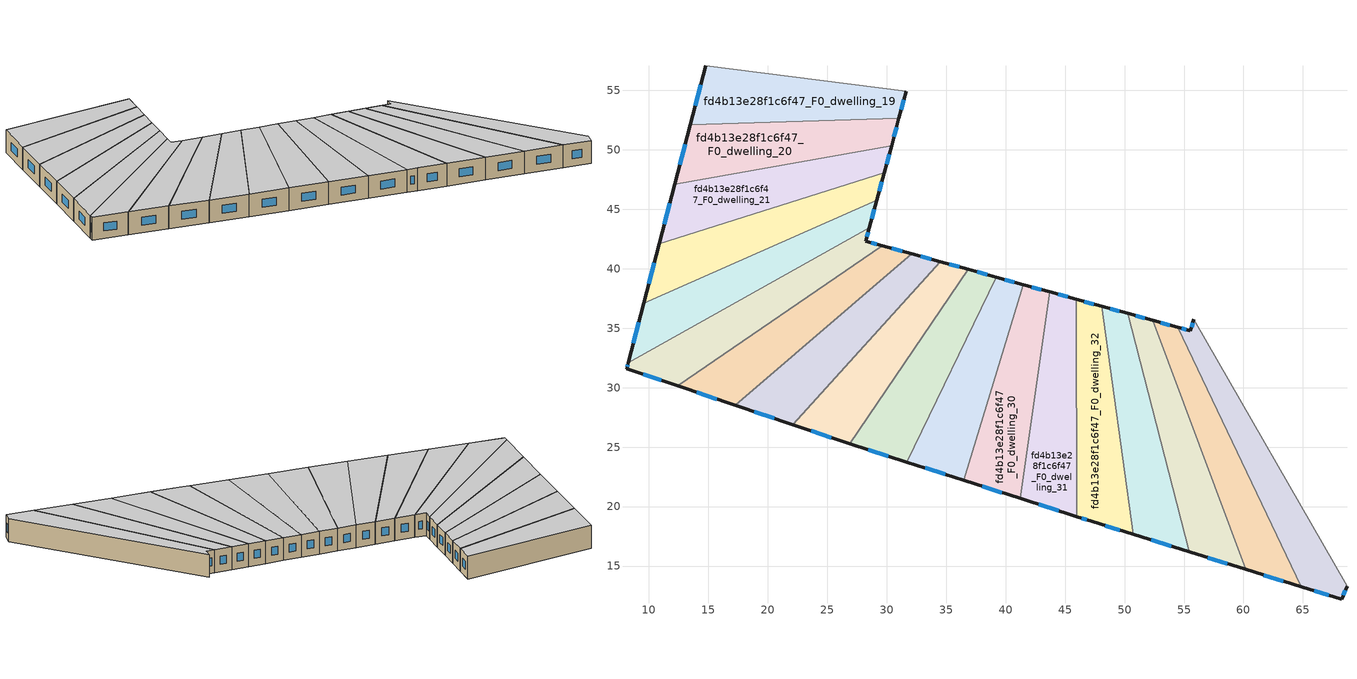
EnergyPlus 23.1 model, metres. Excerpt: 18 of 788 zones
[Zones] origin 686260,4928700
fd4b13e28f1c6f47_F0_dwelling_19
 floor ground (EU_floor_Construction): 31.64,54.94 31.02,52.65 13.46,52.11 14.77,57.09 z0
 wall outside (EU_wall_Construction): 31.02,52.65 31.64,54.94 / 14.77,57.09 13.46,52.11 z0:3
 wall to fd4b13e28f1c6f47_F0_dwelling_20 (EU_wall_Construction): 13.46,52.11 31.02,52.65 z0:3
 wall to fd4b13e28f1c6f47_F0_dwelling_18 (EU_wall_Construction): 31.64,54.94 14.77,57.09 z0:3
 window (EU_Window_Construction): 31.22,53.39 31.44,54.2 / 14.34,55.48 13.89,53.72 z0.97:2.03
 ceiling to fd4b13e28f1c6f47_F1_dwelling_19 (EU_floor_Construction): 31.02,52.65 31.64,54.94 14.77,57.09 13.46,52.11 z3
fd4b13e28f1c6f47_F0_dwelling_20
 floor ground (EU_floor_Construction): 31.02,52.65 30.4,50.36 12.16,47.11 13.46,52.11 z0
 wall outside (EU_wall_Construction): 30.4,50.36 31.02,52.65 / 13.46,52.11 12.16,47.11 z0:3
 wall to fd4b13e28f1c6f47_F0_dwelling_21 (EU_wall_Construction): 12.16,47.11 30.4,50.36 z0:3
 window (EU_Window_Construction): 30.6,51.11 30.82,51.91 / 13.04,50.49 12.58,48.73 z0.97:2.03
 ceiling to fd4b13e28f1c6f47_F1_dwelling_20 (EU_floor_Construction): 30.4,50.36 31.02,52.65 13.46,52.11 12.16,47.11 z3
fd4b13e28f1c6f47_F0_dwelling_21
 floor ground (EU_floor_Construction): 30.4,50.36 29.78,48.06 10.85,42.12 12.16,47.11 z0
 wall outside (EU_wall_Construction): 29.78,48.06 30.4,50.36 / 12.16,47.11 10.85,42.12 z0:3
 wall to fd4b13e28f1c6f47_F0_dwelling_22 (EU_wall_Construction): 10.85,42.12 29.78,48.06 z0:3
 window (EU_Window_Construction): 29.98,48.81 30.2,49.62 / 11.74,45.49 11.28,43.74 z0.97:2.03
 ceiling to fd4b13e28f1c6f47_F1_dwelling_21 (EU_floor_Construction): 29.78,48.06 30.4,50.36 12.16,47.11 10.85,42.12 z3
fd4b13e28f1c6f47_F0_dwelling_22
 floor ground (EU_floor_Construction): 29.78,48.06 29.16,45.76 9.55,37.12 10.85,42.12 z0
 wall outside (EU_wall_Construction): 29.16,45.76 29.78,48.06 / 10.85,42.12 9.55,37.12 z0:3
 wall to fd4b13e28f1c6f47_F0_dwelling_23 (EU_wall_Construction): 9.55,37.12 29.16,45.76 z0:3
 window (EU_Window_Construction): 29.36,46.5 29.58,47.32 / 10.43,40.5 9.97,38.74 z0.97:2.03
 ceiling to fd4b13e28f1c6f47_F1_dwelling_22 (EU_floor_Construction): 29.16,45.76 29.78,48.06 10.85,42.12 9.55,37.12 z3
fd4b13e28f1c6f47_F0_dwelling_23
 floor ground (EU_floor_Construction): 29.16,45.76 28.53,43.44 8.24,32.12 9.55,37.12 z0
 wall outside (EU_wall_Construction): 28.53,43.44 29.16,45.76 / 9.55,37.12 8.24,32.12 z0:3
 wall to fd4b13e28f1c6f47_F0_dwelling_24 (EU_wall_Construction): 8.24,32.12 28.53,43.44 z0:3
 window (EU_Window_Construction): 28.73,44.19 28.95,45.01 / 9.13,35.5 8.67,33.74 z0.97:2.03
 ceiling to fd4b13e28f1c6f47_F1_dwelling_23 (EU_floor_Construction): 28.53,43.44 29.16,45.76 9.55,37.12 8.24,32.12 z3
fd4b13e28f1c6f47_F0_dwelling_24
 floor ground (EU_floor_Construction): 28.53,43.44 28.23,42.33 29.61,41.95 12.44,30.14 8.11,31.6 8.24,32.12 z0
 wall outside (EU_wall_Construction): 29.61,41.95 28.23,42.33 28.53,43.44 / 8.24,32.12 8.11,31.6 12.44,30.14 z0:3
 wall to fd4b13e28f1c6f47_F0_dwelling_25 (EU_wall_Construction): 12.44,30.14 29.61,41.95 z0:3
 window (EU_Window_Construction): 28.33,42.69 28.43,43.08 / 29.17,42.07 28.68,42.21 / 9.51,31.13 11.04,30.61 / 8.2,31.95 8.15,31.77 z0.97:2.03
 ceiling to fd4b13e28f1c6f47_F1_dwelling_24 (EU_floor_Construction): 29.61,41.95 28.23,42.33 28.53,43.44 8.24,32.12 8.11,31.6 12.44,30.14 z3
fd4b13e28f1c6f47_F0_dwelling_25
 floor ground (EU_floor_Construction): 32.09,41.26 17.27,28.51 12.44,30.14 29.61,41.95 z0
 wall outside (EU_wall_Construction): 32.09,41.26 29.61,41.95 / 12.44,30.14 17.27,28.51 z0:3
 wall to fd4b13e28f1c6f47_F0_dwelling_26 (EU_wall_Construction): 17.27,28.51 32.09,41.26 z0:3
 window (EU_Window_Construction): 31.29,41.48 30.42,41.73 / 14.01,29.61 15.71,29.04 z0.97:2.03
 ceiling to fd4b13e28f1c6f47_F1_dwelling_25 (EU_floor_Construction): 32.09,41.26 29.61,41.95 12.44,30.14 17.27,28.51 z3
fd4b13e28f1c6f47_F0_dwelling_26
 floor ground (EU_floor_Construction): 34.51,40.59 22.08,26.89 17.27,28.51 32.09,41.26 z0
 wall outside (EU_wall_Construction): 34.51,40.59 32.09,41.26 / 17.27,28.51 22.08,26.89 z0:3
 wall to fd4b13e28f1c6f47_F0_dwelling_27 (EU_wall_Construction): 22.08,26.89 34.51,40.59 z0:3
 window (EU_Window_Construction): 33.72,40.81 32.87,41.05 / 18.83,27.99 20.52,27.42 z0.97:2.03
 ceiling to fd4b13e28f1c6f47_F1_dwelling_26 (EU_floor_Construction): 22.08,26.89 34.51,40.59 32.09,41.26 17.27,28.51 z3
fd4b13e28f1c6f47_F0_dwelling_27
 floor ground (EU_floor_Construction): 36.87,39.94 26.87,25.29 22.08,26.89 34.51,40.59 z0
 wall outside (EU_wall_Construction): 36.87,39.94 34.51,40.59 / 22.08,26.89 26.87,25.29 z0:3
 wall to fd4b13e28f1c6f47_F0_dwelling_28 (EU_wall_Construction): 26.87,25.29 36.87,39.94 z0:3
 window (EU_Window_Construction): 36.1,40.15 35.27,40.38 / 23.63,26.37 25.32,25.81 z0.97:2.03
 ceiling to fd4b13e28f1c6f47_F1_dwelling_27 (EU_floor_Construction): 26.87,25.29 36.87,39.94 34.51,40.59 22.08,26.89 z3
fd4b13e28f1c6f47_F0_dwelling_28
 floor ground (EU_floor_Construction): 39.19,39.3 31.67,23.75 26.88,25.28 26.87,25.29 36.87,39.94 z0
 wall outside (EU_wall_Construction): 39.19,39.3 36.87,39.94 / 26.87,25.29 26.88,25.28 31.67,23.75 z0:3
 wall to fd4b13e28f1c6f47_F0_dwelling_29 (EU_wall_Construction): 31.67,23.75 39.19,39.3 z0:3
 window (EU_Window_Construction): 38.44,39.51 37.62,39.73 / 28.43,24.78 30.12,24.24 z0.97:2.03
 ceiling to fd4b13e28f1c6f47_F1_dwelling_28 (EU_floor_Construction): 31.67,23.75 39.19,39.3 36.87,39.94 26.87,25.29 26.88,25.28 z3
fd4b13e28f1c6f47_F0_dwelling_29
 floor ground (EU_floor_Construction): 41.47,38.67 36.46,22.21 31.67,23.75 39.19,39.3 z0
 wall outside (EU_wall_Construction): 41.47,38.67 39.19,39.3 / 31.67,23.75 36.46,22.21 z0:3
 wall to fd4b13e28f1c6f47_F0_dwelling_30 (EU_wall_Construction): 36.46,22.21 41.47,38.67 z0:3
 window (EU_Window_Construction): 40.73,38.87 39.93,39.1 / 33.23,23.25 34.91,22.71 z0.97:2.03
 ceiling to fd4b13e28f1c6f47_F1_dwelling_29 (EU_floor_Construction): 36.46,22.21 41.47,38.67 39.19,39.3 31.67,23.75 z3
fd4b13e28f1c6f47_F0_dwelling_30
 floor ground (EU_floor_Construction): 43.71,38.05 41.23,20.68 36.46,22.21 41.47,38.67 z0
 wall outside (EU_wall_Construction): 43.71,38.05 41.47,38.67 / 36.46,22.21 41.23,20.68 z0:3
 wall to fd4b13e28f1c6f47_F0_dwelling_31 (EU_wall_Construction): 41.23,20.68 43.71,38.05 z0:3
 window (EU_Window_Construction): 42.99,38.25 42.2,38.47 / 38.01,21.72 39.69,21.18 z0.97:2.03
 ceiling to fd4b13e28f1c6f47_F1_dwelling_30 (EU_floor_Construction): 41.23,20.68 43.71,38.05 41.47,38.67 36.46,22.21 z3
fd4b13e28f1c6f47_F0_dwelling_31
 floor ground (EU_floor_Construction): 45.92,37.44 45.99,19.16 41.23,20.68 43.71,38.05 z0
 wall outside (EU_wall_Construction): 45.92,37.44 43.71,38.05 / 41.23,20.68 45.99,19.16 z0:3
 wall to fd4b13e28f1c6f47_F0_dwelling_32 (EU_wall_Construction): 45.99,19.16 45.92,37.44 z0:3
 window (EU_Window_Construction): 45.21,37.64 44.43,37.85 / 42.78,20.19 44.45,19.65 z0.97:2.03
 ceiling to fd4b13e28f1c6f47_F1_dwelling_31 (EU_floor_Construction): 45.99,19.16 45.92,37.44 43.71,38.05 41.23,20.68 z3
fd4b13e28f1c6f47_F0_dwelling_32
 floor ground (EU_floor_Construction): 48.1,36.83 50.73,17.67 47.24,18.76 45.99,19.16 45.92,37.44 z0
 wall outside (EU_wall_Construction): 48.1,36.83 45.92,37.44 / 45.99,19.16 47.24,18.76 50.73,17.67 z0:3
 wall to fd4b13e28f1c6f47_F0_dwelling_33 (EU_wall_Construction): 50.73,17.67 48.1,36.83 z0:3
 window (EU_Window_Construction): 47.39,37.03 46.63,37.24 / 48.37,18.41 49.6,18.02 / 46.4,19.03 46.83,18.89 z0.97:2.03
 ceiling to fd4b13e28f1c6f47_F1_dwelling_32 (EU_floor_Construction): 50.73,17.67 48.1,36.83 45.92,37.44 45.99,19.16 47.24,18.76 z3
fd4b13e28f1c6f47_F0_dwelling_33
 floor ground (EU_floor_Construction): 50.25,36.24 55.46,16.19 50.73,17.67 48.1,36.83 z0
 wall outside (EU_wall_Construction): 50.25,36.24 48.1,36.83 / 50.73,17.67 55.46,16.19 z0:3
 wall to fd4b13e28f1c6f47_F0_dwelling_34 (EU_wall_Construction): 55.46,16.19 50.25,36.24 z0:3
 window (EU_Window_Construction): 49.55,36.43 48.8,36.64 / 52.26,17.19 53.93,16.67 z0.97:2.03
 ceiling to fd4b13e28f1c6f47_F1_dwelling_33 (EU_floor_Construction): 55.46,16.19 50.25,36.24 48.1,36.83 50.73,17.67 z3
fd4b13e28f1c6f47_F0_dwelling_34
 floor ground (EU_floor_Construction): 52.37,35.65 60.17,14.72 55.46,16.19 50.25,36.24 z0
 wall outside (EU_wall_Construction): 52.37,35.65 50.25,36.24 / 55.46,16.19 60.17,14.72 z0:3
 wall to fd4b13e28f1c6f47_F0_dwelling_35 (EU_wall_Construction): 60.17,14.72 52.37,35.65 z0:3
 window (EU_Window_Construction): 51.68,35.84 50.94,36.05 / 56.99,15.71 58.65,15.19 z0.97:2.03
 ceiling to fd4b13e28f1c6f47_F1_dwelling_34 (EU_floor_Construction): 60.17,14.72 52.37,35.65 50.25,36.24 55.46,16.19 z3
fd4b13e28f1c6f47_F0_dwelling_35
 floor ground (EU_floor_Construction): 54.47,35.08 64.88,13.25 60.17,14.72 52.37,35.65 z0
 wall outside (EU_wall_Construction): 54.47,35.08 52.37,35.65 / 60.17,14.72 64.88,13.25 z0:3
 wall to fd4b13e28f1c6f47_F0_dwelling_36 (EU_wall_Construction): 64.88,13.25 54.47,35.08 z0:3
 window (EU_Window_Construction): 53.79,35.26 53.05,35.47 / 61.7,14.24 63.35,13.72 z0.97:2.03
 ceiling to fd4b13e28f1c6f47_F1_dwelling_35 (EU_floor_Construction): 64.88,13.25 54.47,35.08 52.37,35.65 60.17,14.72 z3
fd4b13e28f1c6f47_F0_dwelling_36
 floor ground (EU_floor_Construction): 55.82,35.76 68.71,13.31 68.26,12.19 64.88,13.25 54.47,35.08 55.54,34.78 z0
 wall outside (EU_wall_Construction): 55.82,35.76 55.54,34.78 54.47,35.08 / 64.88,13.25 68.26,12.19 68.71,13.31 z0:3
 wall to fd4b13e28f1c6f47_F0_dwelling_37 (EU_wall_Construction): 68.71,13.31 55.82,35.76 z0:3
 window (EU_Window_Construction): 55.19,34.87 54.82,34.98 / 55.73,35.44 55.63,35.1 / 68.4,12.55 68.56,12.94 / 65.97,12.9 67.16,12.53 z0.97:2.03
 ceiling to fd4b13e28f1c6f47_F1_dwelling_36 (EU_floor_Construction): 68.26,12.19 68.71,13.31 55.82,35.76 55.54,34.78 54.47,35.08 64.88,13.25 z3
[Building]
EU S2 Campaign: North Axis=0; Terrain=City; Solar Distribution=FullExterior
[Site:Location]
Bologna: Latitude=44.5; Longitude=11.25; Time Zone=1; Elevation=37
[SizingPeriod:WeatherFileDays]
AnnualSizingPeriod: Begin Month=1; Begin Day of Month=1; End Month=12; End Day of Month=31; Day of Week for Start Day=Monday; Use Weather File Daylight Saving Period=No; Use Weather File Rain and Snow Indicators=No
[MATERIAL]
EU_InternalMass_Material: Roughness=MediumRough; Thickness=0.1; Conductivity=1; Density=1800; Specific Heat=900; Thermal Absorptance=0.9; Solar Absorptance=0.7; Visible Absorptance=0.7
[MATERIAL:NOMASS] Roughness=MediumRough; Thermal Absorptance=0.9; Solar Absorptance=0.7; Visible Absorptance=0.7
Name | Thermal Resistance
EU_wall_NoMass | 0.779417
EU_floor_NoMass | 0.588222
[WINDOWMATERIAL:SIMPLEGLAZINGSYSTEM]
EU_Window_SimpleGlazing: UFactor=5.16242; Solar Heat Gain Coefficient=0.85; Visible Transmittance=0.85
[CONSTRUCTION]
EU_wall_Construction: EU_wall_NoMass
EU_floor_Construction: EU_floor_NoMass
EU_Window_Construction: EU_Window_SimpleGlazing
EU_InternalMass_Construction: EU_InternalMass_Material
[ZONE] Type=1; Multiplier=1; Ceiling Height=autocalculate; Floor Area=autocalculate; Part of Total Floor Area=Yes
Name | Volume
fd4b13e28f1c6f47_F0_dwelling_19 | 190.083
fd4b13e28f1c6f47_F0_dwelling_20 | 190.099
fd4b13e28f1c6f47_F0_dwelling_21 | 190.107
fd4b13e28f1c6f47_F0_dwelling_22 | 190.009
fd4b13e28f1c6f47_F0_dwelling_23 | 190.061
fd4b13e28f1c6f47_F0_dwelling_24 | 190.151
fd4b13e28f1c6f47_F0_dwelling_25 | 190.067
fd4b13e28f1c6f47_F0_dwelling_26 | 190.097
fd4b13e28f1c6f47_F0_dwelling_27; fd4b13e28f1c6f47_F0_dwelling_33 | 190.036
fd4b13e28f1c6f47_F0_dwelling_28 | 190.102
fd4b13e28f1c6f47_F0_dwelling_29 | 190.104
fd4b13e28f1c6f47_F0_dwelling_30; fd4b13e28f1c6f47_F0_dwelling_35 | 190.066
fd4b13e28f1c6f47_F0_dwelling_31 | 190.051
fd4b13e28f1c6f47_F0_dwelling_32 | 190.124
fd4b13e28f1c6f47_F0_dwelling_34 | 190.133
fd4b13e28f1c6f47_F0_dwelling_36 | 190.072
[INTERNALMASS] Construction=EU_InternalMass_Construction
Name | Zone or ZoneList | Surface Area
fd4b13e28f1c6f47_F0_dwelling_19_EU_InternalMass | fd4b13e28f1c6f47_F0_dwelling_19 | 63.3607
fd4b13e28f1c6f47_F0_dwelling_20_EU_InternalMass | fd4b13e28f1c6f47_F0_dwelling_20 | 63.3665
fd4b13e28f1c6f47_F0_dwelling_21_EU_InternalMass | fd4b13e28f1c6f47_F0_dwelling_21 | 63.3688
fd4b13e28f1c6f47_F0_dwelling_22_EU_InternalMass | fd4b13e28f1c6f47_F0_dwelling_22 | 63.3363
fd4b13e28f1c6f47_F0_dwelling_23_EU_InternalMass | fd4b13e28f1c6f47_F0_dwelling_23 | 63.3534
fd4b13e28f1c6f47_F0_dwelling_24_EU_InternalMass | fd4b13e28f1c6f47_F0_dwelling_24 | 63.3839
fd4b13e28f1c6f47_F0_dwelling_25_EU_InternalMass | fd4b13e28f1c6f47_F0_dwelling_25 | 63.3559
fd4b13e28f1c6f47_F0_dwelling_26_EU_InternalMass | fd4b13e28f1c6f47_F0_dwelling_26 | 63.3656
fd4b13e28f1c6f47_F0_dwelling_27_EU_InternalMass | fd4b13e28f1c6f47_F0_dwelling_27 | 63.3448
fd4b13e28f1c6f47_F0_dwelling_28_EU_InternalMass | fd4b13e28f1c6f47_F0_dwelling_28 | 63.3676
fd4b13e28f1c6f47_F0_dwelling_29_EU_InternalMass | fd4b13e28f1c6f47_F0_dwelling_29 | 63.368
fd4b13e28f1c6f47_F0_dwelling_30_EU_InternalMass | fd4b13e28f1c6f47_F0_dwelling_30 | 63.3553
fd4b13e28f1c6f47_F0_dwelling_31_EU_InternalMass | fd4b13e28f1c6f47_F0_dwelling_31 | 63.3502
fd4b13e28f1c6f47_F0_dwelling_32_EU_InternalMass | fd4b13e28f1c6f47_F0_dwelling_32 | 63.3744
fd4b13e28f1c6f47_F0_dwelling_33_EU_InternalMass | fd4b13e28f1c6f47_F0_dwelling_33 | 63.3453
fd4b13e28f1c6f47_F0_dwelling_34_EU_InternalMass | fd4b13e28f1c6f47_F0_dwelling_34 | 63.3781
fd4b13e28f1c6f47_F0_dwelling_35_EU_InternalMass | fd4b13e28f1c6f47_F0_dwelling_35 | 63.3555
fd4b13e28f1c6f47_F0_dwelling_36_EU_InternalMass | fd4b13e28f1c6f47_F0_dwelling_36 | 63.3573
[OTHEREQUIPMENT] Fuel Type=Electricity; Design Level Calculation Method=Watts/Area; Power per Zone Floor Area=1; Fraction Latent=0; Fraction Radiant=0; Fraction Lost=0; Carbon Dioxide Generation Rate=0; EndUse Subcategory=EU_Step8_InternalGains
Name | Zone or ZoneList or Space or SpaceList | Schedule
EU_Step8_InternalGain_fd4b13e28f1c6f47_F0_dwelling_19_f000 | fd4b13e28f1c6f47_F0_dwelling_19 | EU_Step8_GainSchedule_fd4b13e28f1c6f47_F0_dwelling_19_f000
EU_Step8_InternalGain_fd4b13e28f1c6f47_F0_dwelling_20_f000 | fd4b13e28f1c6f47_F0_dwelling_20 | EU_Step8_GainSchedule_fd4b13e28f1c6f47_F0_dwelling_20_f000
EU_Step8_InternalGain_fd4b13e28f1c6f47_F0_dwelling_21_f000 | fd4b13e28f1c6f47_F0_dwelling_21 | EU_Step8_GainSchedule_fd4b13e28f1c6f47_F0_dwelling_21_f000
EU_Step8_InternalGain_fd4b13e28f1c6f47_F0_dwelling_22_f000 | fd4b13e28f1c6f47_F0_dwelling_22 | EU_Step8_GainSchedule_fd4b13e28f1c6f47_F0_dwelling_22_f000
EU_Step8_InternalGain_fd4b13e28f1c6f47_F0_dwelling_23_f000 | fd4b13e28f1c6f47_F0_dwelling_23 | EU_Step8_GainSchedule_fd4b13e28f1c6f47_F0_dwelling_23_f000
EU_Step8_InternalGain_fd4b13e28f1c6f47_F0_dwelling_24_f000 | fd4b13e28f1c6f47_F0_dwelling_24 | EU_Step8_GainSchedule_fd4b13e28f1c6f47_F0_dwelling_24_f000
EU_Step8_InternalGain_fd4b13e28f1c6f47_F0_dwelling_25_f000 | fd4b13e28f1c6f47_F0_dwelling_25 | EU_Step8_GainSchedule_fd4b13e28f1c6f47_F0_dwelling_25_f000
EU_Step8_InternalGain_fd4b13e28f1c6f47_F0_dwelling_26_f000 | fd4b13e28f1c6f47_F0_dwelling_26 | EU_Step8_GainSchedule_fd4b13e28f1c6f47_F0_dwelling_26_f000
EU_Step8_InternalGain_fd4b13e28f1c6f47_F0_dwelling_27_f000 | fd4b13e28f1c6f47_F0_dwelling_27 | EU_Step8_GainSchedule_fd4b13e28f1c6f47_F0_dwelling_27_f000
EU_Step8_InternalGain_fd4b13e28f1c6f47_F0_dwelling_28_f000 | fd4b13e28f1c6f47_F0_dwelling_28 | EU_Step8_GainSchedule_fd4b13e28f1c6f47_F0_dwelling_28_f000
EU_Step8_InternalGain_fd4b13e28f1c6f47_F0_dwelling_29_f000 | fd4b13e28f1c6f47_F0_dwelling_29 | EU_Step8_GainSchedule_fd4b13e28f1c6f47_F0_dwelling_29_f000
EU_Step8_InternalGain_fd4b13e28f1c6f47_F0_dwelling_30_f000 | fd4b13e28f1c6f47_F0_dwelling_30 | EU_Step8_GainSchedule_fd4b13e28f1c6f47_F0_dwelling_30_f000
EU_Step8_InternalGain_fd4b13e28f1c6f47_F0_dwelling_31_f000 | fd4b13e28f1c6f47_F0_dwelling_31 | EU_Step8_GainSchedule_fd4b13e28f1c6f47_F0_dwelling_31_f000
EU_Step8_InternalGain_fd4b13e28f1c6f47_F0_dwelling_32_f000 | fd4b13e28f1c6f47_F0_dwelling_32 | EU_Step8_GainSchedule_fd4b13e28f1c6f47_F0_dwelling_32_f000
EU_Step8_InternalGain_fd4b13e28f1c6f47_F0_dwelling_33_f000 | fd4b13e28f1c6f47_F0_dwelling_33 | EU_Step8_GainSchedule_fd4b13e28f1c6f47_F0_dwelling_33_f000
EU_Step8_InternalGain_fd4b13e28f1c6f47_F0_dwelling_34_f000 | fd4b13e28f1c6f47_F0_dwelling_34 | EU_Step8_GainSchedule_fd4b13e28f1c6f47_F0_dwelling_34_f000
EU_Step8_InternalGain_fd4b13e28f1c6f47_F0_dwelling_35_f000 | fd4b13e28f1c6f47_F0_dwelling_35 | EU_Step8_GainSchedule_fd4b13e28f1c6f47_F0_dwelling_35_f000
EU_Step8_InternalGain_fd4b13e28f1c6f47_F0_dwelling_36_f000 | fd4b13e28f1c6f47_F0_dwelling_36 | EU_Step8_GainSchedule_fd4b13e28f1c6f47_F0_dwelling_36_f000
[ZONEVENTILATION:DESIGNFLOWRATE] Schedule=EU_AlwaysOn; Design Flow Rate Calculation Method=AirChanges/Hour; Air Changes per Hour=0.712058; Ventilation Type=Natural; Fan Pressure Rise=0; Fan Total Efficiency=1; Constant Term Coefficient=1; Temperature Term Coefficient=0; Velocity Term Coefficient=0; Velocity Squared Term Coefficient=0; Minimum Indoor Temperature=-100; Maximum Indoor Temperature=100; Delta Temperature=-100; Minimum Outdoor Temperature=-100; Maximum Outdoor Temperature=100; Maximum Wind Speed=40
Name | Zone or ZoneList or Space or SpaceList
EU_ConstantAir_fd4b13e28f1c6f47_F0_dwelling_19 | fd4b13e28f1c6f47_F0_dwelling_19
EU_ConstantAir_fd4b13e28f1c6f47_F0_dwelling_20 | fd4b13e28f1c6f47_F0_dwelling_20
EU_ConstantAir_fd4b13e28f1c6f47_F0_dwelling_21 | fd4b13e28f1c6f47_F0_dwelling_21
EU_ConstantAir_fd4b13e28f1c6f47_F0_dwelling_22 | fd4b13e28f1c6f47_F0_dwelling_22
EU_ConstantAir_fd4b13e28f1c6f47_F0_dwelling_23 | fd4b13e28f1c6f47_F0_dwelling_23
EU_ConstantAir_fd4b13e28f1c6f47_F0_dwelling_24 | fd4b13e28f1c6f47_F0_dwelling_24
EU_ConstantAir_fd4b13e28f1c6f47_F0_dwelling_25 | fd4b13e28f1c6f47_F0_dwelling_25
EU_ConstantAir_fd4b13e28f1c6f47_F0_dwelling_26 | fd4b13e28f1c6f47_F0_dwelling_26
EU_ConstantAir_fd4b13e28f1c6f47_F0_dwelling_27 | fd4b13e28f1c6f47_F0_dwelling_27
EU_ConstantAir_fd4b13e28f1c6f47_F0_dwelling_28 | fd4b13e28f1c6f47_F0_dwelling_28
EU_ConstantAir_fd4b13e28f1c6f47_F0_dwelling_29 | fd4b13e28f1c6f47_F0_dwelling_29
EU_ConstantAir_fd4b13e28f1c6f47_F0_dwelling_30 | fd4b13e28f1c6f47_F0_dwelling_30
EU_ConstantAir_fd4b13e28f1c6f47_F0_dwelling_31 | fd4b13e28f1c6f47_F0_dwelling_31
EU_ConstantAir_fd4b13e28f1c6f47_F0_dwelling_32 | fd4b13e28f1c6f47_F0_dwelling_32
EU_ConstantAir_fd4b13e28f1c6f47_F0_dwelling_33 | fd4b13e28f1c6f47_F0_dwelling_33
EU_ConstantAir_fd4b13e28f1c6f47_F0_dwelling_34 | fd4b13e28f1c6f47_F0_dwelling_34
EU_ConstantAir_fd4b13e28f1c6f47_F0_dwelling_35 | fd4b13e28f1c6f47_F0_dwelling_35
EU_ConstantAir_fd4b13e28f1c6f47_F0_dwelling_36 | fd4b13e28f1c6f47_F0_dwelling_36
[HVACTEMPLATE:THERMOSTAT] Constant Heating Setpoint=20; Constant Cooling Setpoint=50
EU_HeatOnly_fd4b13e28f1c6f47_F0_dwelling_0; EU_HeatOnly_fd4b13e28f1c6f47_F0_dwelling_1; EU_HeatOnly_fd4b13e28f1c6f47_F0_dwelling_2; EU_HeatOnly_fd4b13e28f1c6f47_F0_dwelling_3; EU_HeatOnly_fd4b13e28f1c6f47_F0_dwelling_4; EU_HeatOnly_fd4b13e28f1c6f47_F0_dwelling_5; EU_HeatOnly_fd4b13e28f1c6f47_F0_dwelling_6; EU_HeatOnly_fd4b13e28f1c6f47_F0_dwelling_7; EU_HeatOnly_fd4b13e28f1c6f47_F0_dwelling_8; EU_HeatOnly_fd4b13e28f1c6f47_F0_dwelling_9; EU_HeatOnly_fd4b13e28f1c6f47_F0_dwelling_10; EU_HeatOnly_fd4b13e28f1c6f47_F0_dwelling_11; EU_HeatOnly_fd4b13e28f1c6f47_F0_dwelling_12; EU_HeatOnly_fd4b13e28f1c6f47_F0_dwelling_13; EU_HeatOnly_fd4b13e28f1c6f47_F0_dwelling_14; EU_HeatOnly_fd4b13e28f1c6f47_F0_dwelling_15; EU_HeatOnly_fd4b13e28f1c6f47_F0_dwelling_16; EU_HeatOnly_fd4b13e28f1c6f47_F0_dwelling_17; EU_HeatOnly_fd4b13e28f1c6f47_F0_dwelling_18; EU_HeatOnly_fd4b13e28f1c6f47_F0_dwelling_19; EU_HeatOnly_fd4b13e28f1c6f47_F0_dwelling_20; EU_HeatOnly_fd4b13e28f1c6f47_F0_dwelling_21; EU_HeatOnly_fd4b13e28f1c6f47_F0_dwelling_22; EU_HeatOnly_fd4b13e28f1c6f47_F0_dwelling_23; EU_HeatOnly_fd4b13e28f1c6f47_F0_dwelling_24; EU_HeatOnly_fd4b13e28f1c6f47_F0_dwelling_25; EU_HeatOnly_fd4b13e28f1c6f47_F0_dwelling_26; EU_HeatOnly_fd4b13e28f1c6f47_F0_dwelling_27; EU_HeatOnly_fd4b13e28f1c6f47_F0_dwelling_28; EU_HeatOnly_fd4b13e28f1c6f47_F0_dwelling_29; EU_HeatOnly_fd4b13e28f1c6f47_F0_dwelling_30; EU_HeatOnly_fd4b13e28f1c6f47_F0_dwelling_31; EU_HeatOnly_fd4b13e28f1c6f47_F0_dwelling_32; EU_HeatOnly_fd4b13e28f1c6f47_F0_dwelling_33; EU_HeatOnly_fd4b13e28f1c6f47_F0_dwelling_34; EU_HeatOnly_fd4b13e28f1c6f47_F0_dwelling_35; EU_HeatOnly_fd4b13e28f1c6f47_F0_dwelling_36; EU_HeatOnly_fd4b13e28f1c6f47_F0_dwelling_37; EU_HeatOnly_fd4b13e28f1c6f47_F0_dwelling_38; EU_HeatOnly_fd4b13e28f1c6f47_F0_dwelling_39; EU_HeatOnly_fd4b13e28f1c6f47_F0_dwelling_40; EU_HeatOnly_fd4b13e28f1c6f47_F0_dwelling_41; EU_HeatOnly_fd4b13e28f1c6f47_F0_dwelling_42; EU_HeatOnly_fd4b13e28f1c6f47_F0_dwelling_43; EU_HeatOnly_fd4b13e28f1c6f47_F0_dwelling_44; EU_HeatOnly_fd4b13e28f1c6f47_F0_dwelling_45; EU_HeatOnly_fd4b13e28f1c6f47_F0_dwelling_46; EU_HeatOnly_fd4b13e28f1c6f47_F0_dwelling_47; EU_HeatOnly_fd4b13e28f1c6f47_F0_dwelling_48; EU_HeatOnly_fd4b13e28f1c6f47_F0_dwelling_49; EU_HeatOnly_fd4b13e28f1c6f47_F0_dwelling_50; EU_HeatOnly_fd4b13e28f1c6f47_F0_dwelling_51; EU_HeatOnly_fd4b13e28f1c6f47_F0_dwelling_52; EU_HeatOnly_fd4b13e28f1c6f47_F0_dwelling_53; EU_HeatOnly_fd4b13e28f1c6f47_F0_dwelling_54; EU_HeatOnly_fd4b13e28f1c6f47_F0_dwelling_55; EU_HeatOnly_fd4b13e28f1c6f47_F0_dwelling_56; EU_HeatOnly_fd4b13e28f1c6f47_F0_dwelling_57; EU_HeatOnly_fd4b13e28f1c6f47_F0_dwelling_58; EU_HeatOnly_fd4b13e28f1c6f47_F0_dwelling_59; EU_HeatOnly_fd4b13e28f1c6f47_F0_dwelling_60; EU_HeatOnly_fd4b13e28f1c6f47_F0_dwelling_61; EU_HeatOnly_fd4b13e28f1c6f47_F0_dwelling_62; EU_HeatOnly_fd4b13e28f1c6f47_F0_dwelling_63; EU_HeatOnly_fd4b13e28f1c6f47_F0_dwelling_64; EU_HeatOnly_fd4b13e28f1c6f47_F0_dwelling_65; EU_HeatOnly_fd4b13e28f1c6f47_F0_dwelling_66; EU_HeatOnly_fd4b13e28f1c6f47_F0_dwelling_67; EU_HeatOnly_fd4b13e28f1c6f47_F0_dwelling_68; EU_HeatOnly_fd4b13e28f1c6f47_F0_dwelling_69; EU_HeatOnly_fd4b13e28f1c6f47_F0_dwelling_70; EU_HeatOnly_fd4b13e28f1c6f47_F0_dwelling_71; EU_HeatOnly_fd4b13e28f1c6f47_F1_dwelling_0; EU_HeatOnly_fd4b13e28f1c6f47_F1_dwelling_1; EU_HeatOnly_fd4b13e28f1c6f47_F1_dwelling_2; EU_HeatOnly_fd4b13e28f1c6f47_F1_dwelling_3; EU_HeatOnly_fd4b13e28f1c6f47_F1_dwelling_4; EU_HeatOnly_fd4b13e28f1c6f47_F1_dwelling_5; EU_HeatOnly_fd4b13e28f1c6f47_F1_dwelling_6; EU_HeatOnly_fd4b13e28f1c6f47_F1_dwelling_7; EU_HeatOnly_fd4b13e28f1c6f47_F1_dwelling_8; EU_HeatOnly_fd4b13e28f1c6f47_F1_dwelling_9; EU_HeatOnly_fd4b13e28f1c6f47_F1_dwelling_10; EU_HeatOnly_fd4b13e28f1c6f47_F1_dwelling_11; EU_HeatOnly_fd4b13e28f1c6f47_F1_dwelling_12; EU_HeatOnly_fd4b13e28f1c6f47_F1_dwelling_13; EU_HeatOnly_fd4b13e28f1c6f47_F1_dwelling_14; EU_HeatOnly_fd4b13e28f1c6f47_F1_dwelling_15; EU_HeatOnly_fd4b13e28f1c6f47_F1_dwelling_16; EU_HeatOnly_fd4b13e28f1c6f47_F1_dwelling_17; EU_HeatOnly_fd4b13e28f1c6f47_F1_dwelling_18; EU_HeatOnly_fd4b13e28f1c6f47_F1_dwelling_19; EU_HeatOnly_fd4b13e28f1c6f47_F1_dwelling_20; EU_HeatOnly_fd4b13e28f1c6f47_F1_dwelling_21; EU_HeatOnly_fd4b13e28f1c6f47_F1_dwelling_22; EU_HeatOnly_fd4b13e28f1c6f47_F1_dwelling_23; EU_HeatOnly_fd4b13e28f1c6f47_F1_dwelling_24; EU_HeatOnly_fd4b13e28f1c6f47_F1_dwelling_25; EU_HeatOnly_fd4b13e28f1c6f47_F1_dwelling_26; EU_HeatOnly_fd4b13e28f1c6f47_F1_dwelling_27; EU_HeatOnly_fd4b13e28f1c6f47_F1_dwelling_28; EU_HeatOnly_fd4b13e28f1c6f47_F1_dwelling_29; EU_HeatOnly_fd4b13e28f1c6f47_F1_dwelling_30; EU_HeatOnly_fd4b13e28f1c6f47_F1_dwelling_31; EU_HeatOnly_fd4b13e28f1c6f47_F1_dwelling_32; EU_HeatOnly_fd4b13e28f1c6f47_F1_dwelling_33; EU_HeatOnly_fd4b13e28f1c6f47_F1_dwelling_34; EU_HeatOnly_fd4b13e28f1c6f47_F1_dwelling_35; EU_HeatOnly_fd4b13e28f1c6f47_F1_dwelling_36; EU_HeatOnly_fd4b13e28f1c6f47_F1_dwelling_37; EU_HeatOnly_fd4b13e28f1c6f47_F1_dwelling_38; EU_HeatOnly_fd4b13e28f1c6f47_F1_dwelling_39; EU_HeatOnly_fd4b13e28f1c6f47_F1_dwelling_40; EU_HeatOnly_fd4b13e28f1c6f47_F1_dwelling_41; EU_HeatOnly_fd4b13e28f1c6f47_F1_dwelling_42; EU_HeatOnly_fd4b13e28f1c6f47_F1_dwelling_43; EU_HeatOnly_fd4b13e28f1c6f47_F1_dwelling_44; EU_HeatOnly_fd4b13e28f1c6f47_F1_dwelling_45; EU_HeatOnly_fd4b13e28f1c6f47_F1_dwelling_46; EU_HeatOnly_fd4b13e28f1c6f47_F1_dwelling_47; EU_HeatOnly_fd4b13e28f1c6f47_F1_dwelling_48; EU_HeatOnly_fd4b13e28f1c6f47_F1_dwelling_49; EU_HeatOnly_fd4b13e28f1c6f47_F1_dwelling_50; EU_HeatOnly_fd4b13e28f1c6f47_F1_dwelling_51; EU_HeatOnly_fd4b13e28f1c6f47_F1_dwelling_52; EU_HeatOnly_fd4b13e28f1c6f47_F1_dwelling_53; EU_HeatOnly_fd4b13e28f1c6f47_F1_dwelling_54; EU_HeatOnly_fd4b13e28f1c6f47_F1_dwelling_55; EU_HeatOnly_fd4b13e28f1c6f47_F1_dwelling_56; EU_HeatOnly_fd4b13e28f1c6f47_F1_dwelling_57; EU_HeatOnly_fd4b13e28f1c6f47_F1_dwelling_58; EU_HeatOnly_fd4b13e28f1c6f47_F1_dwelling_59; EU_HeatOnly_fd4b13e28f1c6f47_F1_dwelling_60; EU_HeatOnly_fd4b13e28f1c6f47_F1_dwelling_61; EU_HeatOnly_fd4b13e28f1c6f47_F1_dwelling_62; EU_HeatOnly_fd4b13e28f1c6f47_F1_dwelling_63; EU_HeatOnly_fd4b13e28f1c6f47_F1_dwelling_64; EU_HeatOnly_fd4b13e28f1c6f47_F1_dwelling_65; EU_HeatOnly_fd4b13e28f1c6f47_F1_dwelling_66; EU_HeatOnly_fd4b13e28f1c6f47_F1_dwelling_67; EU_HeatOnly_fd4b13e28f1c6f47_F1_dwelling_68; EU_HeatOnly_fd4b13e28f1c6f47_F1_dwelling_69; EU_HeatOnly_fd4b13e28f1c6f47_F1_dwelling_70; EU_HeatOnly_fd4b13e28f1c6f47_F1_dwelling_71; EU_HeatOnly_fd4b13e28f1c6f47_F2_dwelling_0; EU_HeatOnly_fd4b13e28f1c6f47_F2_dwelling_1; EU_HeatOnly_fd4b13e28f1c6f47_F2_dwelling_2; EU_HeatOnly_fd4b13e28f1c6f47_F2_dwelling_3; EU_HeatOnly_fd4b13e28f1c6f47_F2_dwelling_4; EU_HeatOnly_fd4b13e28f1c6f47_F2_dwelling_5; EU_HeatOnly_fd4b13e28f1c6f47_F2_dwelling_6; EU_HeatOnly_fd4b13e28f1c6f47_F2_dwelling_7; EU_HeatOnly_fd4b13e28f1c6f47_F2_dwelling_8; EU_HeatOnly_fd4b13e28f1c6f47_F2_dwelling_9; EU_HeatOnly_fd4b13e28f1c6f47_F2_dwelling_10; EU_HeatOnly_fd4b13e28f1c6f47_F2_dwelling_11; EU_HeatOnly_fd4b13e28f1c6f47_F2_dwelling_12; EU_HeatOnly_fd4b13e28f1c6f47_F2_dwelling_13; EU_HeatOnly_fd4b13e28f1c6f47_F2_dwelling_14; EU_HeatOnly_fd4b13e28f1c6f47_F2_dwelling_15; EU_HeatOnly_fd4b13e28f1c6f47_F2_dwelling_16; EU_HeatOnly_fd4b13e28f1c6f47_F2_dwelling_17; EU_HeatOnly_fd4b13e28f1c6f47_F2_dwelling_18; EU_HeatOnly_fd4b13e28f1c6f47_F2_dwelling_19; EU_HeatOnly_fd4b13e28f1c6f47_F2_dwelling_20; EU_HeatOnly_fd4b13e28f1c6f47_F2_dwelling_21; EU_HeatOnly_fd4b13e28f1c6f47_F2_dwelling_22; EU_HeatOnly_fd4b13e28f1c6f47_F2_dwelling_23; EU_HeatOnly_fd4b13e28f1c6f47_F2_dwelling_24; EU_HeatOnly_fd4b13e28f1c6f47_F2_dwelling_25; EU_HeatOnly_fd4b13e28f1c6f47_F2_dwelling_26; EU_HeatOnly_fd4b13e28f1c6f47_F2_dwelling_27; EU_HeatOnly_fd4b13e28f1c6f47_F2_dwelling_28; EU_HeatOnly_fd4b13e28f1c6f47_F2_dwelling_29; EU_HeatOnly_fd4b13e28f1c6f47_F2_dwelling_30; EU_HeatOnly_fd4b13e28f1c6f47_F2_dwelling_31; EU_HeatOnly_fd4b13e28f1c6f47_F2_dwelling_32; EU_HeatOnly_fd4b13e28f1c6f47_F2_dwelling_33; EU_HeatOnly_fd4b13e28f1c6f47_F2_dwelling_34; EU_HeatOnly_fd4b13e28f1c6f47_F2_dwelling_35; EU_HeatOnly_fd4b13e28f1c6f47_F2_dwelling_36; EU_HeatOnly_fd4b13e28f1c6f47_F2_dwelling_37; EU_HeatOnly_fd4b13e28f1c6f47_F2_dwelling_38; EU_HeatOnly_fd4b13e28f1c6f47_F2_dwelling_39; EU_HeatOnly_fd4b13e28f1c6f47_F2_dwelling_40; EU_HeatOnly_fd4b13e28f1c6f47_F2_dwelling_41; EU_HeatOnly_fd4b13e28f1c6f47_F2_dwelling_42; EU_HeatOnly_fd4b13e28f1c6f47_F2_dwelling_43; EU_HeatOnly_fd4b13e28f1c6f47_F2_dwelling_44; EU_HeatOnly_fd4b13e28f1c6f47_F2_dwelling_45; EU_HeatOnly_fd4b13e28f1c6f47_F2_dwelling_46; EU_HeatOnly_fd4b13e28f1c6f47_F2_dwelling_47; EU_HeatOnly_fd4b13e28f1c6f47_F2_dwelling_48; EU_HeatOnly_fd4b13e28f1c6f47_F2_dwelling_49; EU_HeatOnly_fd4b13e28f1c6f47_F2_dwelling_50; EU_HeatOnly_fd4b13e28f1c6f47_F2_dwelling_51; EU_HeatOnly_fd4b13e28f1c6f47_F2_dwelling_52; EU_HeatOnly_fd4b13e28f1c6f47_F2_dwelling_53; EU_HeatOnly_fd4b13e28f1c6f47_F2_dwelling_54; EU_HeatOnly_fd4b13e28f1c6f47_F2_dwelling_55; EU_HeatOnly_fd4b13e28f1c6f47_F2_dwelling_56; EU_HeatOnly_fd4b13e28f1c6f47_F2_dwelling_57; EU_HeatOnly_fd4b13e28f1c6f47_F2_dwelling_58; EU_HeatOnly_fd4b13e28f1c6f47_F2_dwelling_59; EU_HeatOnly_fd4b13e28f1c6f47_F2_dwelling_60; EU_HeatOnly_fd4b13e28f1c6f47_F2_dwelling_61; EU_HeatOnly_fd4b13e28f1c6f47_F2_dwelling_62; EU_HeatOnly_fd4b13e28f1c6f47_F2_dwelling_63; EU_HeatOnly_fd4b13e28f1c6f47_F2_dwelling_64; EU_HeatOnly_fd4b13e28f1c6f47_F2_dwelling_65; EU_HeatOnly_fd4b13e28f1c6f47_F2_dwelling_66; EU_HeatOnly_fd4b13e28f1c6f47_F2_dwelling_67; EU_HeatOnly_fd4b13e28f1c6f47_F2_dwelling_68; EU_HeatOnly_fd4b13e28f1c6f47_F2_dwelling_69; EU_HeatOnly_fd4b13e28f1c6f47_F2_dwelling_70; EU_HeatOnly_fd4b13e28f1c6f47_F2_dwelling_71; EU_HeatOnly_fd4b13e28f1c6f47_F3_dwelling_0; EU_HeatOnly_fd4b13e28f1c6f47_F3_dwelling_1; EU_HeatOnly_fd4b13e28f1c6f47_F3_dwelling_2; EU_HeatOnly_fd4b13e28f1c6f47_F3_dwelling_3; EU_HeatOnly_fd4b13e28f1c6f47_F3_dwelling_4; EU_HeatOnly_fd4b13e28f1c6f47_F3_dwelling_5; EU_HeatOnly_fd4b13e28f1c6f47_F3_dwelling_6; EU_HeatOnly_fd4b13e28f1c6f47_F3_dwelling_7; EU_HeatOnly_fd4b13e28f1c6f47_F3_dwelling_8; EU_HeatOnly_fd4b13e28f1c6f47_F3_dwelling_9; EU_HeatOnly_fd4b13e28f1c6f47_F3_dwelling_10; EU_HeatOnly_fd4b13e28f1c6f47_F3_dwelling_11; EU_HeatOnly_fd4b13e28f1c6f47_F3_dwelling_12; EU_HeatOnly_fd4b13e28f1c6f47_F3_dwelling_13; EU_HeatOnly_fd4b13e28f1c6f47_F3_dwelling_14; EU_HeatOnly_fd4b13e28f1c6f47_F3_dwelling_15; EU_HeatOnly_fd4b13e28f1c6f47_F3_dwelling_16; EU_HeatOnly_fd4b13e28f1c6f47_F3_dwelling_17; EU_HeatOnly_fd4b13e28f1c6f47_F3_dwelling_18; EU_HeatOnly_fd4b13e28f1c6f47_F3_dwelling_19; EU_HeatOnly_fd4b13e28f1c6f47_F3_dwelling_20; EU_HeatOnly_fd4b13e28f1c6f47_F3_dwelling_21; EU_HeatOnly_fd4b13e28f1c6f47_F3_dwelling_22; EU_HeatOnly_fd4b13e28f1c6f47_F3_dwelling_23; EU_HeatOnly_fd4b13e28f1c6f47_F3_dwelling_24; EU_HeatOnly_fd4b13e28f1c6f47_F3_dwelling_25; EU_HeatOnly_fd4b13e28f1c6f47_F3_dwelling_26; EU_HeatOnly_fd4b13e28f1c6f47_F3_dwelling_27; EU_HeatOnly_fd4b13e28f1c6f47_F3_dwelling_28; EU_HeatOnly_fd4b13e28f1c6f47_F3_dwelling_29; EU_HeatOnly_fd4b13e28f1c6f47_F3_dwelling_30; EU_HeatOnly_fd4b13e28f1c6f47_F3_dwelling_31; EU_HeatOnly_fd4b13e28f1c6f47_F3_dwelling_32; EU_HeatOnly_fd4b13e28f1c6f47_F3_dwelling_33; EU_HeatOnly_fd4b13e28f1c6f47_F3_dwelling_34; EU_HeatOnly_fd4b13e28f1c6f47_F3_dwelling_35; EU_HeatOnly_fd4b13e28f1c6f47_F3_dwelling_36; EU_HeatOnly_fd4b13e28f1c6f47_F3_dwelling_37; EU_HeatOnly_fd4b13e28f1c6f47_F3_dwelling_38; EU_HeatOnly_fd4b13e28f1c6f47_F3_dwelling_39; EU_HeatOnly_fd4b13e28f1c6f47_F3_dwelling_40; EU_HeatOnly_fd4b13e28f1c6f47_F3_dwelling_41; EU_HeatOnly_fd4b13e28f1c6f47_F3_dwelling_42; EU_HeatOnly_fd4b13e28f1c6f47_F3_dwelling_43; EU_HeatOnly_fd4b13e28f1c6f47_F3_dwelling_44; EU_HeatOnly_fd4b13e28f1c6f47_F3_dwelling_45; EU_HeatOnly_fd4b13e28f1c6f47_F3_dwelling_46; EU_HeatOnly_fd4b13e28f1c6f47_F3_dwelling_47; EU_HeatOnly_fd4b13e28f1c6f47_F3_dwelling_48; EU_HeatOnly_fd4b13e28f1c6f47_F3_dwelling_49; EU_HeatOnly_fd4b13e28f1c6f47_F3_dwelling_50; EU_HeatOnly_fd4b13e28f1c6f47_F3_dwelling_51; EU_HeatOnly_fd4b13e28f1c6f47_F3_dwelling_52; EU_HeatOnly_fd4b13e28f1c6f47_F3_dwelling_53; EU_HeatOnly_fd4b13e28f1c6f47_F3_dwelling_54; EU_HeatOnly_fd4b13e28f1c6f47_F3_dwelling_55; EU_HeatOnly_fd4b13e28f1c6f47_F3_dwelling_56; EU_HeatOnly_fd4b13e28f1c6f47_F3_dwelling_57; EU_HeatOnly_fd4b13e28f1c6f47_F3_dwelling_58; EU_HeatOnly_fd4b13e28f1c6f47_F3_dwelling_59; EU_HeatOnly_fd4b13e28f1c6f47_F3_dwelling_60; EU_HeatOnly_fd4b13e28f1c6f47_F3_dwelling_61; EU_HeatOnly_fd4b13e28f1c6f47_F3_dwelling_62; EU_HeatOnly_fd4b13e28f1c6f47_F3_dwelling_63; EU_HeatOnly_fd4b13e28f1c6f47_F3_dwelling_64; EU_HeatOnly_fd4b13e28f1c6f47_F3_dwelling_65; EU_HeatOnly_fd4b13e28f1c6f47_F3_dwelling_66; EU_HeatOnly_fd4b13e28f1c6f47_F3_dwelling_67; EU_HeatOnly_fd4b13e28f1c6f47_F3_dwelling_68; EU_HeatOnly_fd4b13e28f1c6f47_F3_dwelling_69; EU_HeatOnly_fd4b13e28f1c6f47_F3_dwelling_70; EU_HeatOnly_fd4b13e28f1c6f47_F3_dwelling_71; EU_HeatOnly_fd4b13e28f1c6f47_F4_dwelling_0; EU_HeatOnly_fd4b13e28f1c6f47_F4_dwelling_1; EU_HeatOnly_fd4b13e28f1c6f47_F4_dwelling_2; EU_HeatOnly_fd4b13e28f1c6f47_F4_dwelling_3; EU_HeatOnly_fd4b13e28f1c6f47_F4_dwelling_4; EU_HeatOnly_fd4b13e28f1c6f47_F4_dwelling_5; EU_HeatOnly_fd4b13e28f1c6f47_F4_dwelling_6; EU_HeatOnly_fd4b13e28f1c6f47_F4_dwelling_7; EU_HeatOnly_fd4b13e28f1c6f47_F4_dwelling_8; EU_HeatOnly_fd4b13e28f1c6f47_F4_dwelling_9; EU_HeatOnly_fd4b13e28f1c6f47_F4_dwelling_10; EU_HeatOnly_fd4b13e28f1c6f47_F4_dwelling_11; EU_HeatOnly_fd4b13e28f1c6f47_F4_dwelling_12; EU_HeatOnly_fd4b13e28f1c6f47_F4_dwelling_13; EU_HeatOnly_fd4b13e28f1c6f47_F4_dwelling_14; EU_HeatOnly_fd4b13e28f1c6f47_F4_dwelling_15; EU_HeatOnly_fd4b13e28f1c6f47_F4_dwelling_16; EU_HeatOnly_fd4b13e28f1c6f47_F4_dwelling_17; EU_HeatOnly_fd4b13e28f1c6f47_F4_dwelling_18; EU_HeatOnly_fd4b13e28f1c6f47_F4_dwelling_19; EU_HeatOnly_fd4b13e28f1c6f47_F4_dwelling_20; EU_HeatOnly_fd4b13e28f1c6f47_F4_dwelling_21; EU_HeatOnly_fd4b13e28f1c6f47_F4_dwelling_22; EU_HeatOnly_fd4b13e28f1c6f47_F4_dwelling_23; EU_HeatOnly_fd4b13e28f1c6f47_F4_dwelling_24; EU_HeatOnly_fd4b13e28f1c6f47_F4_dwelling_25; EU_HeatOnly_fd4b13e28f1c6f47_F4_dwelling_26; EU_HeatOnly_fd4b13e28f1c6f47_F4_dwelling_27; EU_HeatOnly_fd4b13e28f1c6f47_F4_dwelling_28; EU_HeatOnly_fd4b13e28f1c6f47_F4_dwelling_29; EU_HeatOnly_fd4b13e28f1c6f47_F4_dwelling_30; EU_HeatOnly_fd4b13e28f1c6f47_F4_dwelling_31; EU_HeatOnly_fd4b13e28f1c6f47_F4_dwelling_32; EU_HeatOnly_fd4b13e28f1c6f47_F4_dwelling_33; EU_HeatOnly_fd4b13e28f1c6f47_F4_dwelling_34; EU_HeatOnly_fd4b13e28f1c6f47_F4_dwelling_35; EU_HeatOnly_fd4b13e28f1c6f47_F4_dwelling_36; EU_HeatOnly_fd4b13e28f1c6f47_F4_dwelling_37; EU_HeatOnly_fd4b13e28f1c6f47_F4_dwelling_38; EU_HeatOnly_fd4b13e28f1c6f47_F4_dwelling_39; EU_HeatOnly_fd4b13e28f1c6f47_F4_dwelling_40; EU_HeatOnly_fd4b13e28f1c6f47_F4_dwelling_41; EU_HeatOnly_fd4b13e28f1c6f47_F4_dwelling_42; EU_HeatOnly_fd4b13e28f1c6f47_F4_dwelling_43; EU_HeatOnly_fd4b13e28f1c6f47_F4_dwelling_44; EU_HeatOnly_fd4b13e28f1c6f47_F4_dwelling_45; EU_HeatOnly_fd4b13e28f1c6f47_F4_dwelling_46; EU_HeatOnly_fd4b13e28f1c6f47_F4_dwelling_47; EU_HeatOnly_fd4b13e28f1c6f47_F4_dwelling_48; EU_HeatOnly_fd4b13e28f1c6f47_F4_dwelling_49; EU_HeatOnly_fd4b13e28f1c6f47_F4_dwelling_50; EU_HeatOnly_fd4b13e28f1c6f47_F4_dwelling_51; EU_HeatOnly_fd4b13e28f1c6f47_F4_dwelling_52; EU_HeatOnly_fd4b13e28f1c6f47_F4_dwelling_53; EU_HeatOnly_fd4b13e28f1c6f47_F4_dwelling_54; EU_HeatOnly_fd4b13e28f1c6f47_F4_dwelling_55; EU_HeatOnly_fd4b13e28f1c6f47_F4_dwelling_56; EU_HeatOnly_fd4b13e28f1c6f47_F4_dwelling_57; EU_HeatOnly_fd4b13e28f1c6f47_F4_dwelling_58; EU_HeatOnly_fd4b13e28f1c6f47_F4_dwelling_59; EU_HeatOnly_fd4b13e28f1c6f47_F4_dwelling_60; EU_HeatOnly_fd4b13e28f1c6f47_F4_dwelling_61; EU_HeatOnly_fd4b13e28f1c6f47_F4_dwelling_62; EU_HeatOnly_fd4b13e28f1c6f47_F4_dwelling_63; EU_HeatOnly_fd4b13e28f1c6f47_F4_dwelling_64; EU_HeatOnly_fd4b13e28f1c6f47_F4_dwelling_65; EU_HeatOnly_fd4b13e28f1c6f47_F4_dwelling_66; EU_HeatOnly_fd4b13e28f1c6f47_F4_dwelling_67
[HVACTEMPLATE:ZONE:IDEALLOADSAIRSYSTEM] System Availability Schedule=EU_AlwaysOn; Maximum Heating Supply Air Temperature=50; Minimum Cooling Supply Air Temperature=13; Maximum Heating Supply Air Humidity Ratio=0.0156; Minimum Cooling Supply Air Humidity Ratio=0.0077; Heating Limit=NoLimit; Cooling Limit=NoLimit; Heating Availability Schedule=EU_AlwaysOn; Cooling Availability Schedule=EU_CoolingOff; Dehumidification Control Type=ConstantSensibleHeatRatio; Cooling Sensible Heat Ratio=0.7; Dehumidification Setpoint=60; Humidification Control Type=None; Humidification Setpoint=30; Outdoor Air Method=None; Outdoor Air Flow Rate per Person=0.00944; Outdoor Air Flow Rate per Zone Floor Area=0; Outdoor Air Flow Rate per Zone=0; Demand Controlled Ventilation Type=None; Outdoor Air Economizer Type=NoEconomizer; Heat Recovery Type=None; Sensible Heat Recovery Effectiveness=0.7; Latent Heat Recovery Effectiveness=0.65
Name | Template Thermostat
fd4b13e28f1c6f47_F0_dwelling_19 | EU_HeatOnly_fd4b13e28f1c6f47_F0_dwelling_19
fd4b13e28f1c6f47_F0_dwelling_20 | EU_HeatOnly_fd4b13e28f1c6f47_F0_dwelling_20
fd4b13e28f1c6f47_F0_dwelling_21 | EU_HeatOnly_fd4b13e28f1c6f47_F0_dwelling_21
fd4b13e28f1c6f47_F0_dwelling_22 | EU_HeatOnly_fd4b13e28f1c6f47_F0_dwelling_22
fd4b13e28f1c6f47_F0_dwelling_23 | EU_HeatOnly_fd4b13e28f1c6f47_F0_dwelling_23
fd4b13e28f1c6f47_F0_dwelling_24 | EU_HeatOnly_fd4b13e28f1c6f47_F0_dwelling_24
fd4b13e28f1c6f47_F0_dwelling_25 | EU_HeatOnly_fd4b13e28f1c6f47_F0_dwelling_25
fd4b13e28f1c6f47_F0_dwelling_26 | EU_HeatOnly_fd4b13e28f1c6f47_F0_dwelling_26
fd4b13e28f1c6f47_F0_dwelling_27 | EU_HeatOnly_fd4b13e28f1c6f47_F0_dwelling_27
fd4b13e28f1c6f47_F0_dwelling_28 | EU_HeatOnly_fd4b13e28f1c6f47_F0_dwelling_28
fd4b13e28f1c6f47_F0_dwelling_29 | EU_HeatOnly_fd4b13e28f1c6f47_F0_dwelling_29
fd4b13e28f1c6f47_F0_dwelling_30 | EU_HeatOnly_fd4b13e28f1c6f47_F0_dwelling_30
fd4b13e28f1c6f47_F0_dwelling_31 | EU_HeatOnly_fd4b13e28f1c6f47_F0_dwelling_31
fd4b13e28f1c6f47_F0_dwelling_32 | EU_HeatOnly_fd4b13e28f1c6f47_F0_dwelling_32
fd4b13e28f1c6f47_F0_dwelling_33 | EU_HeatOnly_fd4b13e28f1c6f47_F0_dwelling_33
fd4b13e28f1c6f47_F0_dwelling_34 | EU_HeatOnly_fd4b13e28f1c6f47_F0_dwelling_34
fd4b13e28f1c6f47_F0_dwelling_35 | EU_HeatOnly_fd4b13e28f1c6f47_F0_dwelling_35
fd4b13e28f1c6f47_F0_dwelling_36 | EU_HeatOnly_fd4b13e28f1c6f47_F0_dwelling_36
[SIZING:ZONE] Zone Cooling Design Supply Air Temperature Input Method=SupplyAirTemperature; Zone Cooling Design Supply Air Temperature=13; Zone Heating Design Supply Air Temperature Input Method=SupplyAirTemperature; Zone Heating Design Supply Air Temperature=50; Zone Cooling Design Supply Air Humidity Ratio=0.008; Zone Heating Design Supply Air Humidity Ratio=0.008; Cooling Design Air Flow Method=DesignDay; Cooling Design Air Flow Rate=0; Cooling Minimum Air Flow per Zone Floor Area=0.000762; Cooling Minimum Air Flow=0; Cooling Minimum Air Flow Fraction=0.2; Heating Design Air Flow Method=DesignDay; Heating Design Air Flow Rate=0; Heating Maximum Air Flow per Zone Floor Area=0.002032; Heating Maximum Air Flow=0.141576; Heating Maximum Air Flow Fraction=0.3; Account for Dedicated Outdoor Air System=No; Dedicated Outdoor Air System Control Strategy=NeutralSupplyAir; Dedicated Outdoor Air Low Setpoint Temperature for Design=autosize; Dedicated Outdoor Air High Setpoint Temperature for Design=autosize; Zone Load Sizing Method=Sensible Load Only No Latent Load; Zone Latent Cooling Design Supply Air Humidity Ratio Input Method=HumidityRatioDifference; Zone Cooling Design Supply Air Humidity Ratio Difference=0.005; Zone Latent Heating Design Supply Air Humidity Ratio Input Method=HumidityRatioDifference; Zone Humidification Design Supply Air Humidity Ratio Difference=0.005
fd4b13e28f1c6f47_F0_dwelling_19; fd4b13e28f1c6f47_F0_dwelling_20; fd4b13e28f1c6f47_F0_dwelling_21; fd4b13e28f1c6f47_F0_dwelling_22; fd4b13e28f1c6f47_F0_dwelling_23; fd4b13e28f1c6f47_F0_dwelling_24; fd4b13e28f1c6f47_F0_dwelling_25; fd4b13e28f1c6f47_F0_dwelling_26; fd4b13e28f1c6f47_F0_dwelling_27; fd4b13e28f1c6f47_F0_dwelling_28; fd4b13e28f1c6f47_F0_dwelling_29; fd4b13e28f1c6f47_F0_dwelling_30; fd4b13e28f1c6f47_F0_dwelling_31; fd4b13e28f1c6f47_F0_dwelling_32; fd4b13e28f1c6f47_F0_dwelling_33; fd4b13e28f1c6f47_F0_dwelling_34; fd4b13e28f1c6f47_F0_dwelling_35; fd4b13e28f1c6f47_F0_dwelling_36
[SCHEDULE:CONSTANT]
Name | Hourly Value
EU_AlwaysOn | 1
EU_CoolingOff | 0
[SCHEDULE:FILE] Column Number=1; Rows to Skip at Top=0; Number of Hours of Data=8760; Column Separator=Comma; Interpolate to Timestep=No; Minutes per Item=60; Adjust Schedule for Daylight Savings=Yes
Name | File
EU_Step8_GainSchedule_fd4b13e28f1c6f47_F0_dwelling_19_f000 | ../../schedules/fd4b13e28f1c6f47/fd4b13e28f1c6f47_F0_dwelling_19_f000_gain.csv
EU_Step8_GainSchedule_fd4b13e28f1c6f47_F0_dwelling_20_f000 | ../../schedules/fd4b13e28f1c6f47/fd4b13e28f1c6f47_F0_dwelling_20_f000_gain.csv
EU_Step8_GainSchedule_fd4b13e28f1c6f47_F0_dwelling_21_f000 | ../../schedules/fd4b13e28f1c6f47/fd4b13e28f1c6f47_F0_dwelling_21_f000_gain.csv
EU_Step8_GainSchedule_fd4b13e28f1c6f47_F0_dwelling_22_f000 | ../../schedules/fd4b13e28f1c6f47/fd4b13e28f1c6f47_F0_dwelling_22_f000_gain.csv
EU_Step8_GainSchedule_fd4b13e28f1c6f47_F0_dwelling_23_f000 | ../../schedules/fd4b13e28f1c6f47/fd4b13e28f1c6f47_F0_dwelling_23_f000_gain.csv
EU_Step8_GainSchedule_fd4b13e28f1c6f47_F0_dwelling_24_f000 | ../../schedules/fd4b13e28f1c6f47/fd4b13e28f1c6f47_F0_dwelling_24_f000_gain.csv
EU_Step8_GainSchedule_fd4b13e28f1c6f47_F0_dwelling_25_f000 | ../../schedules/fd4b13e28f1c6f47/fd4b13e28f1c6f47_F0_dwelling_25_f000_gain.csv
EU_Step8_GainSchedule_fd4b13e28f1c6f47_F0_dwelling_26_f000 | ../../schedules/fd4b13e28f1c6f47/fd4b13e28f1c6f47_F0_dwelling_26_f000_gain.csv
EU_Step8_GainSchedule_fd4b13e28f1c6f47_F0_dwelling_27_f000 | ../../schedules/fd4b13e28f1c6f47/fd4b13e28f1c6f47_F0_dwelling_27_f000_gain.csv
EU_Step8_GainSchedule_fd4b13e28f1c6f47_F0_dwelling_28_f000 | ../../schedules/fd4b13e28f1c6f47/fd4b13e28f1c6f47_F0_dwelling_28_f000_gain.csv
EU_Step8_GainSchedule_fd4b13e28f1c6f47_F0_dwelling_29_f000 | ../../schedules/fd4b13e28f1c6f47/fd4b13e28f1c6f47_F0_dwelling_29_f000_gain.csv
EU_Step8_GainSchedule_fd4b13e28f1c6f47_F0_dwelling_30_f000 | ../../schedules/fd4b13e28f1c6f47/fd4b13e28f1c6f47_F0_dwelling_30_f000_gain.csv
EU_Step8_GainSchedule_fd4b13e28f1c6f47_F0_dwelling_31_f000 | ../../schedules/fd4b13e28f1c6f47/fd4b13e28f1c6f47_F0_dwelling_31_f000_gain.csv
EU_Step8_GainSchedule_fd4b13e28f1c6f47_F0_dwelling_32_f000 | ../../schedules/fd4b13e28f1c6f47/fd4b13e28f1c6f47_F0_dwelling_32_f000_gain.csv
EU_Step8_GainSchedule_fd4b13e28f1c6f47_F0_dwelling_33_f000 | ../../schedules/fd4b13e28f1c6f47/fd4b13e28f1c6f47_F0_dwelling_33_f000_gain.csv
EU_Step8_GainSchedule_fd4b13e28f1c6f47_F0_dwelling_34_f000 | ../../schedules/fd4b13e28f1c6f47/fd4b13e28f1c6f47_F0_dwelling_34_f000_gain.csv
EU_Step8_GainSchedule_fd4b13e28f1c6f47_F0_dwelling_35_f000 | ../../schedules/fd4b13e28f1c6f47/fd4b13e28f1c6f47_F0_dwelling_35_f000_gain.csv
EU_Step8_GainSchedule_fd4b13e28f1c6f47_F0_dwelling_36_f000 | ../../schedules/fd4b13e28f1c6f47/fd4b13e28f1c6f47_F0_dwelling_36_f000_gain.csv
